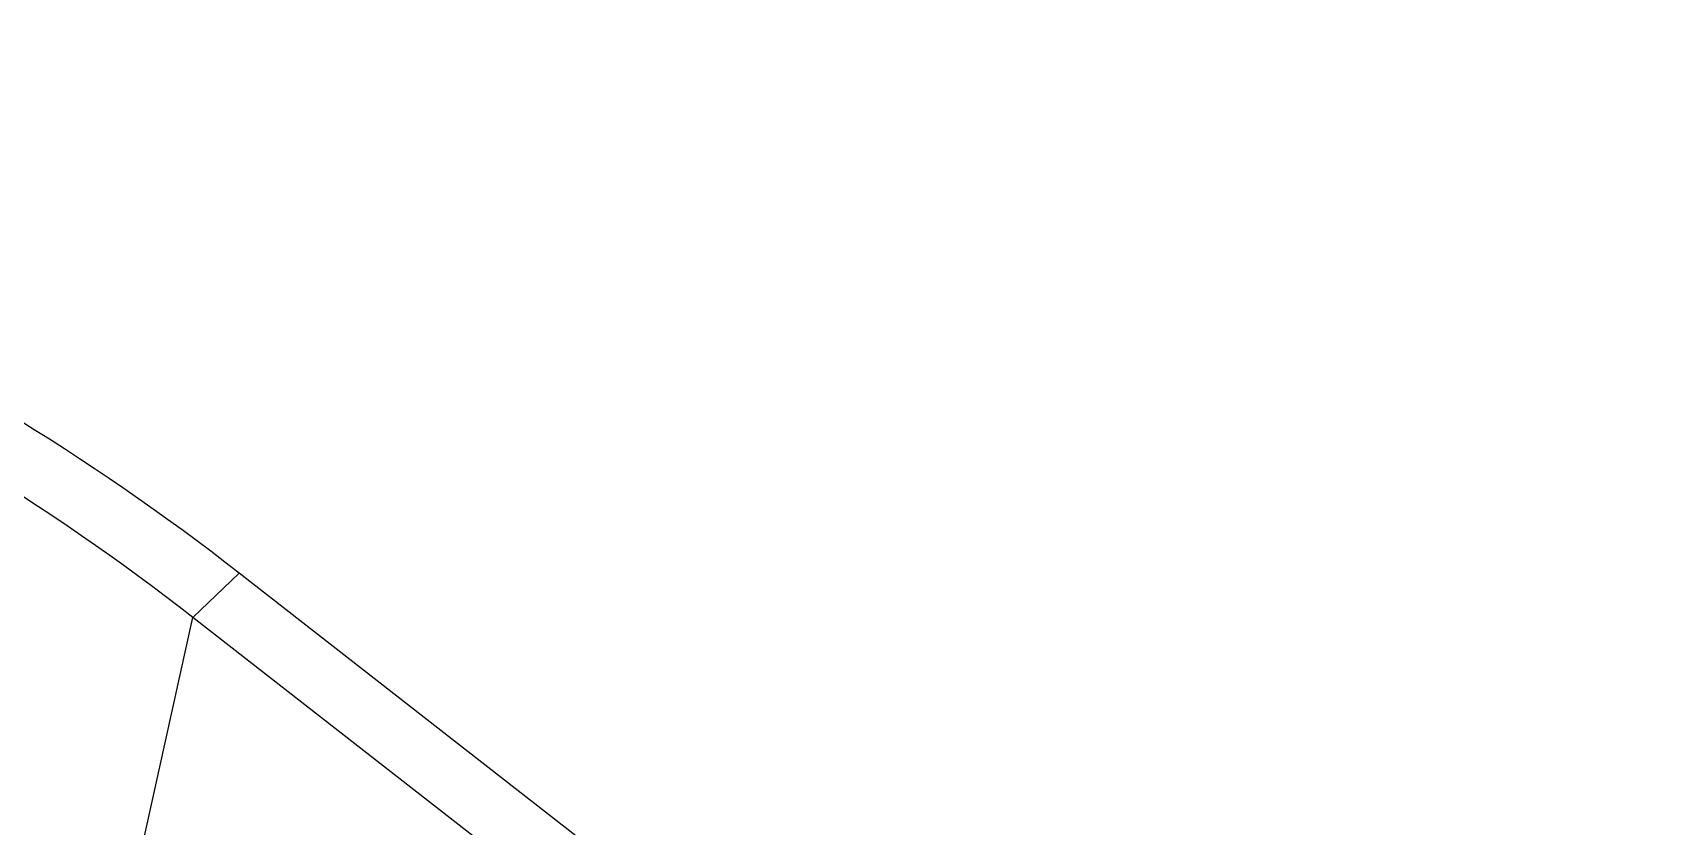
# Model space of a CAD drawing. Header units: millimetres. Extents: x 0 to 432, y 0 to 279.
# Drawn here: x 356.65 to 365.72, y 124.33 to 128.72 of the extents above; entities that cross this region are included whole.
import ezdxf

# ---------------------------------------------------------------- set-up
doc = ezdxf.new("R2010")
doc.units = ezdxf.units.MM
doc.header["$LTSCALE"] = 23.749
doc.layers.get('0').update_dxf_attribs({"linetype": 'CONTINUOUS'})

msp = doc.modelspace()

# ---------------------------------------------------------------- linework, layer by layer
at = {"color": 7, "linetype": 'CONTINUOUS'}
for p in [(357.7884, 125.734), (356.957, 122.8811), (378.9544, 108.7905)]:
    msp.add_line(p, (357.5331, 125.4887), dxfattribs=at)
at = {"color": 3, "linetype": 'CONTINUOUS'}
msp.add_line((379.2098, 109.0358), (357.7884, 125.734), dxfattribs=at)
msp.add_open_spline([(357.7884, 125.734), (356.9586, 126.3808), (355.1215, 127.4892), (352.0663, 128.5016), (348.8641, 128.8284), (345.725, 128.4462), (343.3024, 127.5413), (341.6045, 126.496), (340.4817, 125.5768), (339.5178, 124.5304), (338.7291, 123.3742), (338.1299, 122.1283), (337.8634, 121.2501), (337.7651, 120.8056)], degree=3, knots=[0, 0, 0, 0, 0.130161, 0.262705, 0.395177, 0.525124, 0.650652, 0.711571, 0.771177, 0.829582, 0.886986, 0.943682, 1, 1, 1, 1], dxfattribs=at)
at = {"color": 7, "linetype": 'CONTINUOUS'}
msp.add_open_spline([(357.5331, 125.4887), (356.73, 126.1147), (354.9522, 127.1873), (351.9955, 128.167), (348.8966, 128.4833), (345.8588, 128.1134), (343.5143, 127.2377), (341.8712, 126.2261), (340.7846, 125.3365), (339.8518, 124.3239), (339.0886, 123.205), (338.5087, 121.9992), (338.2507, 121.1494), (338.1557, 120.7192)], degree=3, knots=[0, 0, 0, 0, 0.130161, 0.262705, 0.395177, 0.525124, 0.650652, 0.711571, 0.771177, 0.829583, 0.886986, 0.943682, 1, 1, 1, 1], dxfattribs=at)

doc.saveas('drawing.dxf')
